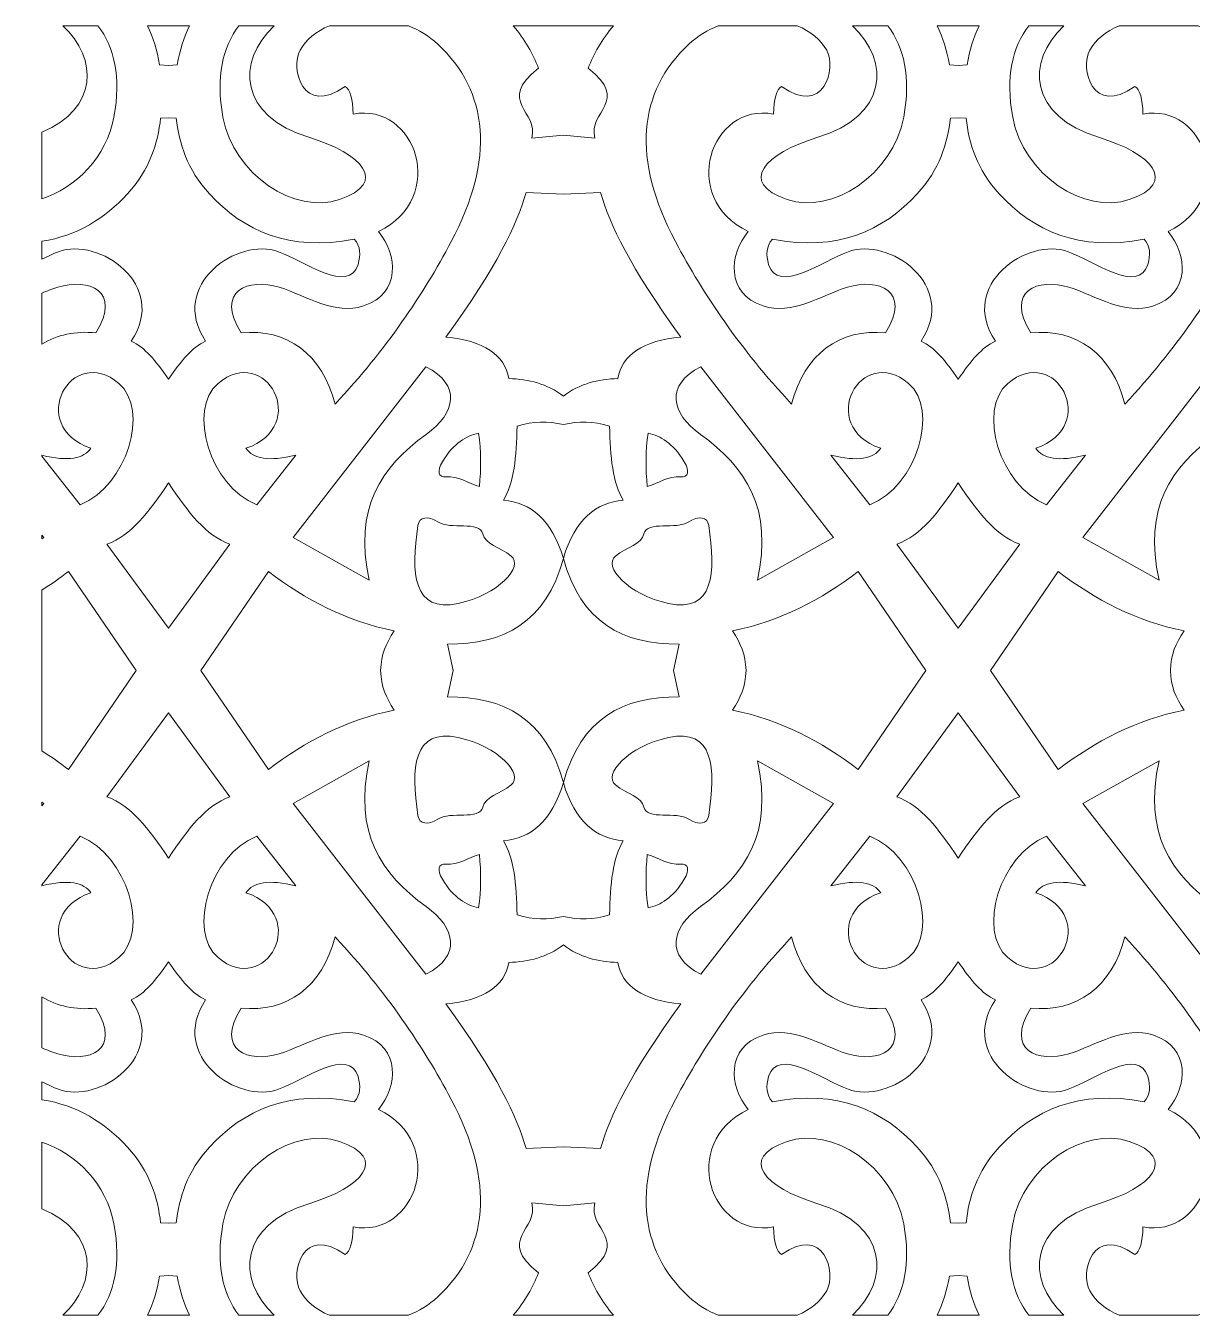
# Model space of a CAD drawing. Header units: millimetres. Extents: x -1215 to 1215, y -590 to 590.
# Drawn here: x -1215 to -147, y -590 to 590 of the extents above; entities that cross this region are included whole.
import ezdxf

# ---------------------------------------------------------------- set-up
doc = ezdxf.new("R2010")
doc.units = ezdxf.units.MM
doc.header["$MEASUREMENT"] = 0
doc.layers.add('Layer 1', color=7, linetype='Continuous')

msp = doc.modelspace()

# ---------------------------------------------------------------- linework, layer by layer
at = {"layer": 'Layer 1', "color": 250, "lineweight": 20}
for points, knots in [([(-1148.7377, 589.9734), (-1133.7245, 570.3325), (-1127.4186, 543.2754), (-1134.106, 506.4682), (-1140.77, 469.7892), (-1169.533, 441.3754), (-1200.05, 431.6578), (-1200.05, 431.6578), (-1200.05, 492.491), (-1200.05, 492.491), (-1148.5418, 514.4229), (-1148.4874, 559.4687), (-1180.9066, 589.9734), (-1180.9066, 589.9734), (-1148.7377, 589.9734), (-1148.7377, 589.9734)], [0, 0, 0, 0, 0.2, 0.2, 0.2, 0.4, 0.4, 0.4, 0.6, 0.6, 0.6, 0.8, 0.8, 0.8, 1, 1, 1, 1]), ([(-1064.9146, 589.9734), (-1070.2417, 579.358), (-1074.0012, 567.4533), (-1076.1242, 554.2024), (-1076.1242, 554.2024), (-1084.2344, 553.5812), (-1084.2344, 553.5812), (-1084.2344, 553.5812), (-1092.3448, 554.2024), (-1092.3448, 554.2024), (-1094.4678, 567.4533), (-1098.2273, 579.358), (-1103.5544, 589.9734), (-1103.5544, 589.9734), (-1064.9146, 589.9734), (-1064.9146, 589.9734)], [0, 0, 0, 0, 0.2, 0.2, 0.2, 0.4, 0.4, 0.4, 0.6, 0.6, 0.6, 0.8, 0.8, 0.8, 1, 1, 1, 1]), ([(-825.4555, 392.4517), (-851.682, 343.3355), (-883.9343, 295.2549), (-931.7555, 243.6907), (-943.316, 289.7892), (-976.0542, 313.1387), (-1017.7866, 308.9766), (-1041.9625, 347.7579), (-1010.6853, 359.4017), (-982.8983, 350.729), (-957.3535, 342.7561), (-932.4596, 324.7283), (-905.5894, 333.6485), (-871.3669, 345.0093), (-874.4225, 380.9103), (-892.1098, 401.5913), (-827.8695, 432.8195), (-857.8529, 520.1204), (-915.22, 509.2125), (-915.4824, 523.06), (-917.7982, 531.7955), (-922.5919, 534.3608), (-961.5036, 506.8231), (-972.9692, 551.0273), (-963.8473, 567.5836), (-958.5221, 577.2492), (-948.8931, 584.9111), (-936.935, 589.9734), (-936.935, 589.9734), (-864.6738, 589.9734), (-864.6738, 589.9734), (-855.0078, 586.1139), (-845.8292, 580.5624), (-837.7676, 573.1207), (-791.0029, 529.9514), (-785.362, 467.5375), (-825.4555, 392.4517)], [0, 0, 0, 0, 0.083333333, 0.083333333, 0.083333333, 0.166666667, 0.166666667, 0.166666667, 0.25, 0.25, 0.25, 0.333333333, 0.333333333, 0.333333333, 0.416666667, 0.416666667, 0.416666667, 0.5, 0.5, 0.5, 0.583333333, 0.583333333, 0.583333333, 0.666666667, 0.666666667, 0.666666667, 0.75, 0.75, 0.75, 0.833333333, 0.833333333, 0.833333333, 0.916666667, 0.916666667, 0.916666667, 1, 1, 1, 1]), ([(-987.5624, 589.9734), (-1022.6009, 557.0041), (-1019.719, 507.0433), (-954.9272, 487.6427), (-907.6865, 473.4973), (-882.152, 446.2568), (-927.7197, 430.9436), (-968.3064, 417.3043), (-1024.677, 453.1568), (-1034.3629, 506.4682), (-1041.0503, 543.2754), (-1034.7444, 570.3325), (-1019.7312, 589.9734), (-1019.7312, 589.9734), (-987.5624, 589.9734), (-987.5624, 589.9734)], [0, 0, 0, 0, 0.2, 0.2, 0.2, 0.4, 0.4, 0.4, 0.6, 0.6, 0.6, 0.8, 0.8, 0.8, 1, 1, 1, 1]), ([(-677.0035, 589.9734), (-687.3571, 577.5449), (-695.3269, 564.3508), (-700.0327, 551.149), (-660.9159, 520.5216), (-700.9608, 511.6793), (-693.9676, 487.2763), (-693.9676, 487.2763), (-722.8396, 489.7719), (-722.8396, 489.7719), (-722.8396, 489.7719), (-751.7116, 487.2763), (-751.7116, 487.2763), (-744.7184, 511.6793), (-784.7635, 520.5216), (-745.6467, 551.149), (-750.3525, 564.3508), (-758.3223, 577.5449), (-768.6759, 589.9734), (-768.6759, 589.9734), (-677.0035, 589.9734), (-677.0035, 589.9734)], [0, 0, 0, 0, 0.142857143, 0.142857143, 0.142857143, 0.285714286, 0.285714286, 0.285714286, 0.428571429, 0.428571429, 0.428571429, 0.571428571, 0.571428571, 0.571428571, 0.714285714, 0.714285714, 0.714285714, 0.857142857, 0.857142857, 0.857142857, 1, 1, 1, 1]), ([(-462.7809, 350.729), (-434.994, 359.4017), (-403.7168, 347.7579), (-427.8928, 308.9766), (-469.6252, 313.1387), (-502.3633, 289.7892), (-513.9237, 243.6907), (-561.7451, 295.2549), (-593.9973, 343.3355), (-620.2239, 392.4517), (-660.3172, 467.5375), (-654.6763, 529.9514), (-607.9118, 573.1207), (-599.8502, 580.5624), (-590.6716, 586.1139), (-581.0056, 589.9734), (-581.0056, 589.9734), (-508.7442, 589.9734), (-508.7442, 589.9734), (-496.7861, 584.9111), (-487.1569, 577.2492), (-481.8317, 567.5836), (-472.7102, 551.0273), (-484.1757, 506.8231), (-523.0873, 534.3608), (-527.8812, 531.7955), (-530.1969, 523.06), (-530.4593, 509.2125), (-587.8265, 520.1204), (-617.8097, 432.8195), (-553.5693, 401.5913), (-571.2569, 380.9103), (-574.3125, 345.0093), (-540.0899, 333.6485), (-513.2197, 324.7283), (-488.3258, 342.7561), (-462.7809, 350.729)], [0, 0, 0, 0, 0.083333333, 0.083333333, 0.083333333, 0.166666667, 0.166666667, 0.166666667, 0.25, 0.25, 0.25, 0.333333333, 0.333333333, 0.333333333, 0.416666667, 0.416666667, 0.416666667, 0.5, 0.5, 0.5, 0.583333333, 0.583333333, 0.583333333, 0.666666667, 0.666666667, 0.666666667, 0.75, 0.75, 0.75, 0.833333333, 0.833333333, 0.833333333, 0.916666667, 0.916666667, 0.916666667, 1, 1, 1, 1]), ([(-411.3164, 506.4682), (-421.0022, 453.1568), (-477.373, 417.3043), (-517.9595, 430.9436), (-563.5273, 446.2568), (-537.9928, 473.4973), (-490.7522, 487.6427), (-425.9603, 507.0433), (-423.0784, 557.0041), (-458.117, 589.9734), (-458.117, 589.9734), (-425.9481, 589.9734), (-425.9481, 589.9734), (-410.9349, 570.3325), (-404.629, 543.2754), (-411.3164, 506.4682)], [0, 0, 0, 0, 0.2, 0.2, 0.2, 0.4, 0.4, 0.4, 0.6, 0.6, 0.6, 0.8, 0.8, 0.8, 1, 1, 1, 1]), ([(-342.1249, 589.9734), (-347.452, 579.358), (-351.2115, 567.4533), (-353.3345, 554.2024), (-353.3345, 554.2024), (-361.4448, 553.5812), (-361.4448, 553.5812), (-361.4448, 553.5812), (-369.555, 554.2024), (-369.555, 554.2024), (-371.678, 567.4533), (-375.4376, 579.358), (-380.7647, 589.9734), (-380.7647, 589.9734), (-342.1249, 589.9734), (-342.1249, 589.9734)], [0, 0, 0, 0, 0.2, 0.2, 0.2, 0.4, 0.4, 0.4, 0.6, 0.6, 0.6, 0.8, 0.8, 0.8, 1, 1, 1, 1]), ([(-114.9779, 573.1207), (-68.2132, 529.9514), (-62.5724, 467.5375), (-102.6658, 392.4517), (-128.8924, 343.3355), (-161.1446, 295.2549), (-208.9658, 243.6907), (-220.5262, 289.7892), (-253.2644, 313.1387), (-294.9969, 308.9766), (-319.173, 347.7579), (-287.8955, 359.4017), (-260.1087, 350.729), (-234.5637, 342.7561), (-209.67, 324.7283), (-182.7998, 333.6485), (-148.5771, 345.0093), (-151.6328, 380.9103), (-169.3202, 401.5913), (-105.0798, 432.8195), (-135.063, 520.1204), (-192.4302, 509.2125), (-192.6927, 523.06), (-195.0084, 531.7955), (-199.8023, 534.3608), (-238.7138, 506.8231), (-250.1795, 551.0273), (-241.0578, 567.5836), (-235.7326, 577.2492), (-226.1035, 584.9111), (-214.1455, 589.9734), (-214.1455, 589.9734), (-141.8841, 589.9734), (-141.8841, 589.9734), (-132.218, 586.1139), (-123.0395, 580.5624), (-114.9779, 573.1207)], [0, 0, 0, 0, 0.083333333, 0.083333333, 0.083333333, 0.166666667, 0.166666667, 0.166666667, 0.25, 0.25, 0.25, 0.333333333, 0.333333333, 0.333333333, 0.416666667, 0.416666667, 0.416666667, 0.5, 0.5, 0.5, 0.583333333, 0.583333333, 0.583333333, 0.666666667, 0.666666667, 0.666666667, 0.75, 0.75, 0.75, 0.833333333, 0.833333333, 0.833333333, 0.916666667, 0.916666667, 0.916666667, 1, 1, 1, 1]), ([(-232.1374, 487.6427), (-184.8967, 473.4973), (-159.3623, 446.2568), (-204.9301, 430.9436), (-245.5167, 417.3043), (-301.8873, 453.1568), (-311.5732, 506.4682), (-318.2606, 543.2754), (-311.9548, 570.3325), (-296.9416, 589.9734), (-296.9416, 589.9734), (-264.7725, 589.9734), (-264.7725, 589.9734), (-299.811, 557.0041), (-296.9292, 507.0433), (-232.1374, 487.6427)], [0, 0, 0, 0, 0.2, 0.2, 0.2, 0.4, 0.4, 0.4, 0.6, 0.6, 0.6, 0.8, 0.8, 0.8, 1, 1, 1, 1]), ([(-914.169, 394.6084), (-908.3246, 388.2994), (-908.1928, 380.0955), (-910.7404, 371.6304), (-919.1217, 343.7813), (-960.3716, 374.5778), (-983.4598, 383.2469), (-1020.4669, 397.1424), (-1084.7138, 352.751), (-1050.2195, 301.3792), (-1062.8232, 295.6971), (-1072.2495, 283.5886), (-1084.2344, 266.6394), (-1096.2194, 283.5886), (-1105.6458, 295.6971), (-1118.2495, 301.3792), (-1083.7552, 352.751), (-1148.0019, 397.1424), (-1185.0092, 383.2469), (-1189.4676, 381.5729), (-1194.6046, 379.0726), (-1200.05, 376.33), (-1200.05, 376.33), (-1200.05, 392.8289), (-1200.05, 392.8289), (-1167.8733, 397.6613), (-1142.5312, 413.6294), (-1121.7265, 436.1877), (-1101.35, 458.2818), (-1094.0483, 482.3848), (-1091.422, 505.483), (-1091.422, 505.483), (-1084.2344, 505.7705), (-1084.2344, 505.7705), (-1084.2344, 505.7705), (-1077.047, 505.483), (-1077.047, 505.483), (-1074.4207, 482.3848), (-1067.119, 458.2818), (-1046.7425, 436.1877), (-1015.4354, 402.2417), (-973.86, 383.2089), (-914.169, 394.6084)], [0, 0, 0, 0, 0.071428571, 0.071428571, 0.071428571, 0.142857143, 0.142857143, 0.142857143, 0.214285714, 0.214285714, 0.214285714, 0.285714286, 0.285714286, 0.285714286, 0.357142857, 0.357142857, 0.357142857, 0.428571429, 0.428571429, 0.428571429, 0.5, 0.5, 0.5, 0.571428571, 0.571428571, 0.571428571, 0.642857143, 0.642857143, 0.642857143, 0.714285714, 0.714285714, 0.714285714, 0.785714286, 0.785714286, 0.785714286, 0.857142857, 0.857142857, 0.857142857, 0.928571429, 0.928571429, 0.928571429, 1, 1, 1, 1]), ([(-191.3795, 394.6084), (-185.5348, 388.2994), (-185.4033, 380.0955), (-187.9508, 371.6304), (-196.3321, 343.7813), (-237.5819, 374.5778), (-260.6702, 383.2469), (-297.6773, 397.1424), (-361.9242, 352.751), (-327.4299, 301.3792), (-340.0335, 295.6971), (-349.4598, 283.5886), (-361.4448, 266.6394), (-373.4298, 283.5886), (-382.8562, 295.6971), (-395.4599, 301.3792), (-360.9654, 352.751), (-425.2122, 397.1424), (-462.2195, 383.2469), (-485.3078, 374.5778), (-526.5577, 343.7813), (-534.939, 371.6304), (-537.4864, 380.0955), (-537.3547, 388.2994), (-531.5103, 394.6084), (-471.8193, 383.2089), (-430.2439, 402.2417), (-398.9368, 436.1877), (-378.5603, 458.2818), (-371.2586, 482.3848), (-368.6324, 505.483), (-368.6324, 505.483), (-361.4448, 505.7705), (-361.4448, 505.7705), (-361.4448, 505.7705), (-354.2573, 505.483), (-354.2573, 505.483), (-351.6311, 482.3848), (-344.3294, 458.2818), (-323.9527, 436.1877), (-292.6457, 402.2417), (-251.0704, 383.2089), (-191.3795, 394.6084)], [0, 0, 0, 0, 0.071428571, 0.071428571, 0.071428571, 0.142857143, 0.142857143, 0.142857143, 0.214285714, 0.214285714, 0.214285714, 0.285714286, 0.285714286, 0.285714286, 0.357142857, 0.357142857, 0.357142857, 0.428571429, 0.428571429, 0.428571429, 0.5, 0.5, 0.5, 0.571428571, 0.571428571, 0.571428571, 0.642857143, 0.642857143, 0.642857143, 0.714285714, 0.714285714, 0.714285714, 0.785714286, 0.785714286, 0.785714286, 0.857142857, 0.857142857, 0.857142857, 0.928571429, 0.928571429, 0.928571429, 1, 1, 1, 1]), ([(-615.425, 305.1338), (-649.2353, 302.1564), (-669.6991, 288.5015), (-673.002, 267.1338), (-691.045, 266.6162), (-708.2735, 262.2709), (-722.8396, 251.1007), (-737.4057, 262.2709), (-754.6342, 266.6162), (-772.6772, 267.1338), (-775.9803, 288.5015), (-796.4439, 302.1564), (-830.2544, 305.1338), (-784.0857, 368.8132), (-764.9936, 408.5527), (-756.9101, 437.5052), (-756.9101, 437.5052), (-722.8396, 435.8442), (-722.8396, 435.8442), (-722.8396, 435.8442), (-688.7691, 437.5052), (-688.7691, 437.5052), (-680.6856, 408.5527), (-661.5935, 368.8132), (-615.425, 305.1338)], [0, 0, 0, 0, 0.125, 0.125, 0.125, 0.25, 0.25, 0.25, 0.375, 0.375, 0.375, 0.5, 0.5, 0.5, 0.625, 0.625, 0.625, 0.75, 0.75, 0.75, 0.875, 0.875, 0.875, 1, 1, 1, 1]), ([(-1185.5707, 350.729), (-1157.7837, 359.4017), (-1126.5064, 347.7579), (-1150.6824, 308.9766), (-1169.2864, 310.832), (-1186.1003, 307.2154), (-1200.05, 298.558), (-1200.05, 298.558), (-1200.05, 345.3609), (-1200.05, 345.3609), (-1195.235, 347.3436), (-1190.4146, 349.2172), (-1185.5707, 350.729)], [0, 0, 0, 0, 0.25, 0.25, 0.25, 0.5, 0.5, 0.5, 0.75, 0.75, 0.75, 1, 1, 1, 1]), ([(-1129.5849, 262.603), (-1101.5587, 238.6994), (-1121.8005, 168.9237), (-1165.0136, 151.7009), (-1165.0136, 151.7009), (-1200.05, 196.2334), (-1200.05, 196.2334), (-1200.05, 196.2334), (-1200.05, 196.9488), (-1200.05, 196.9488), (-1175.6854, 190.8915), (-1161.8173, 193.9684), (-1155.1552, 203.3175), (-1214.8139, 223.8896), (-1173.1058, 299.7221), (-1129.5849, 262.603)], [0, 0, 0, 0, 0.2, 0.2, 0.2, 0.4, 0.4, 0.4, 0.6, 0.6, 0.6, 0.8, 0.8, 0.8, 1, 1, 1, 1]), ([(-1038.8841, 262.603), (-995.3631, 299.7221), (-953.6551, 223.8896), (-1013.3138, 203.3175), (-1006.5879, 193.879), (-992.5195, 190.8315), (-967.7186, 197.1235), (-967.7186, 197.1235), (-1003.4554, 151.7009), (-1003.4554, 151.7009), (-1046.6685, 168.9237), (-1066.9102, 238.6994), (-1038.8841, 262.603)], [0, 0, 0, 0, 0.25, 0.25, 0.25, 0.5, 0.5, 0.5, 0.75, 0.75, 0.75, 1, 1, 1, 1]), ([(-406.7952, 262.603), (-378.7691, 238.6994), (-399.0108, 168.9237), (-442.2239, 151.7009), (-442.2239, 151.7009), (-477.9606, 197.1235), (-477.9606, 197.1235), (-453.1599, 190.8315), (-439.0913, 193.879), (-432.3654, 203.3175), (-492.0243, 223.8896), (-450.3161, 299.7221), (-406.7952, 262.603)], [0, 0, 0, 0, 0.25, 0.25, 0.25, 0.5, 0.5, 0.5, 0.75, 0.75, 0.75, 1, 1, 1, 1]), ([(-290.5242, 203.3175), (-283.7982, 193.879), (-269.7298, 190.8315), (-244.9289, 197.1235), (-244.9289, 197.1235), (-280.6658, 151.7009), (-280.6658, 151.7009), (-323.8789, 168.9237), (-344.1205, 238.6994), (-316.0945, 262.603), (-272.5735, 299.7221), (-230.8655, 223.8896), (-290.5242, 203.3175)], [0, 0, 0, 0, 0.25, 0.25, 0.25, 0.5, 0.5, 0.5, 0.75, 0.75, 0.75, 1, 1, 1, 1]), ([(-848.6284, 278.0192), (-815.9723, 261.0643), (-821.1711, 235.6501), (-848.271, 216.0676), (-889.9726, 185.9337), (-914.9316, 148.7258), (-900.4663, 82.581), (-900.4663, 82.581), (-970.1789, 121.6002), (-970.1789, 121.6002), (-970.1789, 121.6002), (-848.6284, 278.0192), (-848.6284, 278.0192)], [0, 0, 0, 0, 0.25, 0.25, 0.25, 0.5, 0.5, 0.5, 0.75, 0.75, 0.75, 1, 1, 1, 1]), ([(-597.0508, 278.0192), (-597.0508, 278.0192), (-475.5001, 121.6002), (-475.5001, 121.6002), (-475.5001, 121.6002), (-545.2131, 82.581), (-545.2131, 82.581), (-530.7478, 148.7258), (-555.7067, 185.9337), (-597.4082, 216.0676), (-624.5083, 235.6501), (-629.7069, 261.0643), (-597.0508, 278.0192)], [0, 0, 0, 0, 0.25, 0.25, 0.25, 0.5, 0.5, 0.5, 0.75, 0.75, 0.75, 1, 1, 1, 1]), ([(-125.4813, 216.0676), (-167.1831, 185.9337), (-192.1419, 148.7258), (-177.6766, 82.581), (-177.6766, 82.581), (-247.3894, 121.6002), (-247.3894, 121.6002), (-247.3894, 121.6002), (-125.8388, 278.0192), (-125.8388, 278.0192), (-93.1826, 261.0643), (-98.3814, 235.6501), (-125.4813, 216.0676)], [0, 0, 0, 0, 0.25, 0.25, 0.25, 0.5, 0.5, 0.5, 0.75, 0.75, 0.75, 1, 1, 1, 1]), ([(-722.8396, 102.576), (-733.5461, 138.2854), (-752.7248, 153.8774), (-777.7011, 155.705), (-768.0853, 171.1381), (-765.6137, 195.9745), (-765.1415, 223.4441), (-750.1084, 228.3478), (-737.1777, 228.1333), (-722.8396, 225.0474), (-708.5014, 228.1333), (-695.5708, 228.3478), (-680.5377, 223.4441), (-680.0657, 195.9745), (-677.594, 171.1381), (-667.9781, 155.705), (-692.9544, 153.8774), (-712.1333, 138.2854), (-722.8396, 102.576)], [0, 0, 0, 0, 0.166666667, 0.166666667, 0.166666667, 0.333333333, 0.333333333, 0.333333333, 0.5, 0.5, 0.5, 0.666666667, 0.666666667, 0.666666667, 0.833333333, 0.833333333, 0.833333333, 1, 1, 1, 1]), ([(-800.5279, 217.0409), (-797.9877, 201.0762), (-798.0837, 184.7959), (-799.6582, 168.3381), (-809.8032, 171.2521), (-819.4509, 178.4396), (-830.093, 177.0798), (-837.4542, 176.1391), (-838.5843, 182.7904), (-833.5714, 190.8164), (-822.8625, 208.6337), (-811.7514, 214.5091), (-800.5279, 217.0409)], [0, 0, 0, 0, 0.25, 0.25, 0.25, 0.5, 0.5, 0.5, 0.75, 0.75, 0.75, 1, 1, 1, 1]), ([(-612.108, 190.8164), (-607.0949, 182.7904), (-608.2251, 176.1391), (-615.5863, 177.0798), (-626.2282, 178.4396), (-635.876, 171.2521), (-646.021, 168.3381), (-647.5957, 184.7959), (-647.6916, 201.0762), (-645.1514, 217.0409), (-633.928, 214.5091), (-622.8169, 208.6337), (-612.108, 190.8164)], [0, 0, 0, 0, 0.25, 0.25, 0.25, 0.5, 0.5, 0.5, 0.75, 0.75, 0.75, 1, 1, 1, 1]), ([(-1084.2344, 171.674), (-1066.0041, 144.1997), (-1050.0611, 123.6904), (-1027.9749, 115.5978), (-1027.9749, 115.5978), (-1084.2344, 38.6834), (-1084.2344, 38.6834), (-1084.2344, 38.6834), (-1140.494, 115.5978), (-1140.494, 115.5978), (-1118.4079, 123.6904), (-1102.4649, 144.1997), (-1084.2344, 171.674)], [0, 0, 0, 0, 0.25, 0.25, 0.25, 0.5, 0.5, 0.5, 0.75, 0.75, 0.75, 1, 1, 1, 1]), ([(-305.1853, 115.5978), (-305.1853, 115.5978), (-361.4448, 38.6834), (-361.4448, 38.6834), (-361.4448, 38.6834), (-417.7043, 115.5978), (-417.7043, 115.5978), (-395.6181, 123.6904), (-379.6753, 144.1997), (-361.4448, 171.674), (-343.2142, 144.1997), (-327.2715, 123.6904), (-305.1853, 115.5978)], [0, 0, 0, 0, 0.25, 0.25, 0.25, 0.5, 0.5, 0.5, 0.75, 0.75, 0.75, 1, 1, 1, 1]), ([(-837.803, 135.9803), (-825.811, 128.2781), (-799.7186, 137.4446), (-796.6148, 125.047), (-794.1965, 115.388), (-781.1194, 113.0443), (-770.5278, 104.65), (-758.7374, 95.3053), (-782.2448, 69.1774), (-819.0612, 61.3229), (-860.4639, 52.49), (-862.6288, 89.3657), (-855.8752, 132.7761), (-854.6485, 140.6623), (-846.7918, 141.7534), (-837.803, 135.9803)], [0, 0, 0, 0, 0.2, 0.2, 0.2, 0.4, 0.4, 0.4, 0.6, 0.6, 0.6, 0.8, 0.8, 0.8, 1, 1, 1, 1]), ([(-589.8039, 132.7761), (-583.0503, 89.3657), (-585.2153, 52.49), (-626.6182, 61.3229), (-663.4344, 69.1774), (-686.9418, 95.3053), (-675.1514, 104.65), (-664.56, 113.0443), (-651.4827, 115.388), (-649.0645, 125.047), (-645.9607, 137.4446), (-619.8682, 128.2781), (-607.8764, 135.9803), (-598.8875, 141.7534), (-591.0309, 140.6623), (-589.8039, 132.7761)], [0, 0, 0, 0, 0.2, 0.2, 0.2, 0.4, 0.4, 0.4, 0.6, 0.6, 0.6, 0.8, 0.8, 0.8, 1, 1, 1, 1]), ([(-1198.2901, 121.6002), (-1198.2901, 121.6002), (-1200.05, 120.6152), (-1200.05, 120.6152), (-1200.05, 120.6152), (-1200.05, 123.865), (-1200.05, 123.865), (-1200.05, 123.865), (-1198.2901, 121.6002), (-1198.2901, 121.6002)], [0, 0, 0, 0, 0.333333333, 0.333333333, 0.333333333, 0.666666667, 0.666666667, 0.666666667, 1, 1, 1, 1]), ([(-621.9303, -0.0266), (-621.9303, -0.0266), (-616.9128, -24.1661), (-616.9128, -24.1661), (-668.2801, -23.5697), (-706.9114, -44.189), (-722.8396, -102.6292), (-738.768, -44.189), (-777.3992, -23.5697), (-828.7665, -24.1661), (-828.7665, -24.1661), (-823.7489, -0.0266), (-823.7489, -0.0266), (-823.7489, -0.0266), (-828.7665, 24.113), (-828.7665, 24.113), (-777.3992, 23.5166), (-738.768, 44.1358), (-722.8396, 102.576), (-706.9114, 44.1358), (-668.2801, 23.5166), (-616.9128, 24.113), (-616.9128, 24.113), (-621.9303, -0.0266), (-621.9303, -0.0266)], [0, 0, 0, 0, 0.125, 0.125, 0.125, 0.25, 0.25, 0.25, 0.375, 0.375, 0.375, 0.5, 0.5, 0.5, 0.625, 0.625, 0.625, 0.75, 0.75, 0.75, 0.875, 0.875, 0.875, 1, 1, 1, 1]), ([(-1113.7576, -0.0266), (-1113.7576, -0.0266), (-1175.7785, -90.6185), (-1175.7785, -90.6185), (-1183.6551, -84.6014), (-1191.7334, -78.9155), (-1200.05, -73.6208), (-1200.05, -73.6208), (-1200.05, 73.5676), (-1200.05, 73.5676), (-1191.7334, 78.8624), (-1183.6551, 84.5482), (-1175.7785, 90.5653), (-1175.7785, 90.5653), (-1113.7576, -0.0266), (-1113.7576, -0.0266)], [0, 0, 0, 0, 0.2, 0.2, 0.2, 0.4, 0.4, 0.4, 0.6, 0.6, 0.6, 0.8, 0.8, 0.8, 1, 1, 1, 1]), ([(-877.5304, 36.2219), (-885.312, 24.2986), (-889.4998, 15.3381), (-890.0926, -0.0266), (-889.4998, -15.3912), (-885.312, -24.3518), (-877.5304, -36.2751), (-921.5421, -45.157), (-958.9643, -64.8543), (-992.6904, -90.6185), (-992.6904, -90.6185), (-1054.7113, -0.0266), (-1054.7113, -0.0266), (-1054.7113, -0.0266), (-992.6904, 90.5653), (-992.6904, 90.5653), (-958.9643, 64.8012), (-921.5421, 45.1039), (-877.5304, 36.2219)], [0, 0, 0, 0, 0.166666667, 0.166666667, 0.166666667, 0.333333333, 0.333333333, 0.333333333, 0.5, 0.5, 0.5, 0.666666667, 0.666666667, 0.666666667, 0.833333333, 0.833333333, 0.833333333, 1, 1, 1, 1]), ([(-452.9889, 90.5653), (-452.9889, 90.5653), (-390.9679, -0.0266), (-390.9679, -0.0266), (-390.9679, -0.0266), (-452.9889, -90.6185), (-452.9889, -90.6185), (-486.7149, -64.8543), (-524.1373, -45.157), (-568.1489, -36.2751), (-560.3671, -24.3518), (-556.1796, -15.3912), (-555.5866, -0.0266), (-556.1796, 15.3381), (-560.3671, 24.2986), (-568.1489, 36.2219), (-524.1373, 45.1039), (-486.7149, 64.8012), (-452.9889, 90.5653)], [0, 0, 0, 0, 0.166666667, 0.166666667, 0.166666667, 0.333333333, 0.333333333, 0.333333333, 0.5, 0.5, 0.5, 0.666666667, 0.666666667, 0.666666667, 0.833333333, 0.833333333, 0.833333333, 1, 1, 1, 1]), ([(-269.9007, 90.5653), (-236.1747, 64.8012), (-198.7524, 45.1039), (-154.7408, 36.2219), (-162.5225, 24.2986), (-166.71, 15.3381), (-167.3029, -0.0266), (-166.71, -15.3912), (-162.5225, -24.3518), (-154.7408, -36.2751), (-198.7524, -45.157), (-236.1747, -64.8543), (-269.9007, -90.6185), (-269.9007, -90.6185), (-331.9217, -0.0266), (-331.9217, -0.0266), (-331.9217, -0.0266), (-269.9007, 90.5653), (-269.9007, 90.5653)], [0, 0, 0, 0, 0.166666667, 0.166666667, 0.166666667, 0.333333333, 0.333333333, 0.333333333, 0.5, 0.5, 0.5, 0.666666667, 0.666666667, 0.666666667, 0.833333333, 0.833333333, 0.833333333, 1, 1, 1, 1]), ([(-1027.9749, -115.651), (-1050.0611, -123.7436), (-1066.0041, -144.2528), (-1084.2344, -171.7271), (-1102.4649, -144.2528), (-1118.4079, -123.7436), (-1140.494, -115.651), (-1140.494, -115.651), (-1084.2344, -38.7366), (-1084.2344, -38.7366), (-1084.2344, -38.7366), (-1027.9749, -115.651), (-1027.9749, -115.651)], [0, 0, 0, 0, 0.25, 0.25, 0.25, 0.5, 0.5, 0.5, 0.75, 0.75, 0.75, 1, 1, 1, 1]), ([(-305.1853, -115.651), (-327.2715, -123.7436), (-343.2142, -144.2528), (-361.4448, -171.7271), (-379.6753, -144.2528), (-395.6181, -123.7436), (-417.7043, -115.651), (-417.7043, -115.651), (-361.4448, -38.7366), (-361.4448, -38.7366), (-361.4448, -38.7366), (-305.1853, -115.651), (-305.1853, -115.651)], [0, 0, 0, 0, 0.25, 0.25, 0.25, 0.5, 0.5, 0.5, 0.75, 0.75, 0.75, 1, 1, 1, 1]), ([(-819.0612, -61.3761), (-782.2448, -69.2306), (-758.7374, -95.3584), (-770.5278, -104.7032), (-781.1194, -113.0974), (-794.1965, -115.4412), (-796.6148, -125.1002), (-799.7186, -137.4978), (-825.811, -128.3312), (-837.803, -136.0334), (-846.7918, -141.8066), (-854.6485, -140.7155), (-855.8752, -132.8292), (-862.6288, -89.4189), (-860.4639, -52.5431), (-819.0612, -61.3761)], [0, 0, 0, 0, 0.2, 0.2, 0.2, 0.4, 0.4, 0.4, 0.6, 0.6, 0.6, 0.8, 0.8, 0.8, 1, 1, 1, 1]), ([(-626.6182, -61.3761), (-585.2153, -52.5431), (-583.0503, -89.4189), (-589.8039, -132.8292), (-591.0309, -140.7155), (-598.8875, -141.8066), (-607.8764, -136.0334), (-619.8682, -128.3312), (-645.9607, -137.4978), (-649.0645, -125.1002), (-651.4827, -115.4412), (-664.56, -113.0974), (-675.1514, -104.7032), (-686.9418, -95.3584), (-663.4344, -69.2306), (-626.6182, -61.3761)], [0, 0, 0, 0, 0.2, 0.2, 0.2, 0.4, 0.4, 0.4, 0.6, 0.6, 0.6, 0.8, 0.8, 0.8, 1, 1, 1, 1]), ([(-900.4663, -82.6342), (-914.9316, -148.7789), (-889.9726, -185.9869), (-848.271, -216.1208), (-821.1711, -235.7033), (-815.9723, -261.1174), (-848.6284, -278.0723), (-848.6284, -278.0723), (-970.1789, -121.6533), (-970.1789, -121.6533), (-970.1789, -121.6533), (-900.4663, -82.6342), (-900.4663, -82.6342)], [0, 0, 0, 0, 0.25, 0.25, 0.25, 0.5, 0.5, 0.5, 0.75, 0.75, 0.75, 1, 1, 1, 1]), ([(-545.2131, -82.6342), (-545.2131, -82.6342), (-475.5001, -121.6533), (-475.5001, -121.6533), (-475.5001, -121.6533), (-597.0508, -278.0723), (-597.0508, -278.0723), (-629.7069, -261.1174), (-624.5083, -235.7033), (-597.4082, -216.1208), (-555.7067, -185.9869), (-530.7478, -148.7789), (-545.2131, -82.6342)], [0, 0, 0, 0, 0.25, 0.25, 0.25, 0.5, 0.5, 0.5, 0.75, 0.75, 0.75, 1, 1, 1, 1]), ([(-177.6766, -82.6342), (-192.1419, -148.7789), (-167.1831, -185.9869), (-125.4813, -216.1208), (-98.3814, -235.7033), (-93.1826, -261.1174), (-125.8388, -278.0723), (-125.8388, -278.0723), (-247.3894, -121.6533), (-247.3894, -121.6533), (-247.3894, -121.6533), (-177.6766, -82.6342), (-177.6766, -82.6342)], [0, 0, 0, 0, 0.25, 0.25, 0.25, 0.5, 0.5, 0.5, 0.75, 0.75, 0.75, 1, 1, 1, 1]), ([(-722.8396, -102.6292), (-712.1333, -138.3385), (-692.9544, -153.9305), (-667.9781, -155.7582), (-677.594, -171.1913), (-680.0657, -196.0277), (-680.5377, -223.4973), (-695.5708, -228.4009), (-708.5014, -228.1864), (-722.8396, -225.1006), (-737.1777, -228.1864), (-750.1084, -228.4009), (-765.1415, -223.4973), (-765.6137, -196.0277), (-768.0853, -171.1913), (-777.7011, -155.7582), (-752.7248, -153.9305), (-733.5461, -138.3385), (-722.8396, -102.6292)], [0, 0, 0, 0, 0.166666667, 0.166666667, 0.166666667, 0.333333333, 0.333333333, 0.333333333, 0.5, 0.5, 0.5, 0.666666667, 0.666666667, 0.666666667, 0.833333333, 0.833333333, 0.833333333, 1, 1, 1, 1]), ([(-1200.05, -120.6683), (-1200.05, -120.6683), (-1198.2901, -121.6533), (-1198.2901, -121.6533), (-1198.2901, -121.6533), (-1200.05, -123.9181), (-1200.05, -123.9181), (-1200.05, -123.9181), (-1200.05, -120.6683), (-1200.05, -120.6683)], [0, 0, 0, 0, 0.333333333, 0.333333333, 0.333333333, 0.666666667, 0.666666667, 0.666666667, 1, 1, 1, 1]), ([(-1165.0136, -151.754), (-1121.8005, -168.9769), (-1101.5587, -238.7525), (-1129.5849, -262.6561), (-1173.1058, -299.7753), (-1214.8139, -223.9427), (-1155.1552, -203.3706), (-1161.8173, -194.0215), (-1175.6854, -190.9447), (-1200.05, -197.0019), (-1200.05, -197.0019), (-1200.05, -196.2865), (-1200.05, -196.2865), (-1200.05, -196.2865), (-1165.0136, -151.754), (-1165.0136, -151.754)], [0, 0, 0, 0, 0.2, 0.2, 0.2, 0.4, 0.4, 0.4, 0.6, 0.6, 0.6, 0.8, 0.8, 0.8, 1, 1, 1, 1]), ([(-1013.3138, -203.3706), (-953.6551, -223.9427), (-995.3631, -299.7753), (-1038.8841, -262.6561), (-1066.9102, -238.7525), (-1046.6685, -168.9769), (-1003.4554, -151.754), (-1003.4554, -151.754), (-967.7186, -197.1766), (-967.7186, -197.1766), (-992.5195, -190.8847), (-1006.5879, -193.9321), (-1013.3138, -203.3706)], [0, 0, 0, 0, 0.25, 0.25, 0.25, 0.5, 0.5, 0.5, 0.75, 0.75, 0.75, 1, 1, 1, 1]), ([(-442.2239, -151.754), (-399.0108, -168.9769), (-378.7691, -238.7525), (-406.7952, -262.6561), (-450.3161, -299.7753), (-492.0243, -223.9427), (-432.3654, -203.3706), (-439.0913, -193.9321), (-453.1599, -190.8847), (-477.9606, -197.1766), (-477.9606, -197.1766), (-442.2239, -151.754), (-442.2239, -151.754)], [0, 0, 0, 0, 0.25, 0.25, 0.25, 0.5, 0.5, 0.5, 0.75, 0.75, 0.75, 1, 1, 1, 1]), ([(-280.6658, -151.754), (-280.6658, -151.754), (-244.9289, -197.1766), (-244.9289, -197.1766), (-269.7298, -190.8847), (-283.7982, -193.9321), (-290.5242, -203.3706), (-230.8655, -223.9427), (-272.5735, -299.7753), (-316.0945, -262.6561), (-344.1205, -238.7525), (-323.8789, -168.9769), (-280.6658, -151.754)], [0, 0, 0, 0, 0.25, 0.25, 0.25, 0.5, 0.5, 0.5, 0.75, 0.75, 0.75, 1, 1, 1, 1]), ([(-799.6582, -168.3913), (-798.0837, -184.849), (-797.9877, -201.1293), (-800.5279, -217.0941), (-811.7514, -214.5622), (-822.8625, -208.6868), (-833.5714, -190.8696), (-838.5843, -182.8435), (-837.4542, -176.1923), (-830.093, -177.1329), (-819.4509, -178.4927), (-809.8032, -171.3052), (-799.6582, -168.3913)], [0, 0, 0, 0, 0.25, 0.25, 0.25, 0.5, 0.5, 0.5, 0.75, 0.75, 0.75, 1, 1, 1, 1]), ([(-615.5863, -177.1329), (-608.2251, -176.1923), (-607.0949, -182.8435), (-612.108, -190.8696), (-622.8169, -208.6868), (-633.928, -214.5622), (-645.1514, -217.0941), (-647.6916, -201.1293), (-647.5957, -184.849), (-646.021, -168.3913), (-635.876, -171.3052), (-626.2282, -178.4927), (-615.5863, -177.1329)], [0, 0, 0, 0, 0.25, 0.25, 0.25, 0.5, 0.5, 0.5, 0.75, 0.75, 0.75, 1, 1, 1, 1]), ([(-825.4555, -392.5048), (-785.362, -467.5907), (-791.0029, -530.0045), (-837.7676, -573.1739), (-845.8292, -580.6156), (-855.0078, -586.1671), (-864.6738, -590.0266), (-864.6738, -590.0266), (-936.935, -590.0266), (-936.935, -590.0266), (-948.8931, -584.9643), (-958.5221, -577.3024), (-963.8473, -567.6368), (-972.9692, -551.0804), (-961.5036, -506.8763), (-922.5919, -534.414), (-917.7982, -531.8486), (-915.4824, -523.1131), (-915.22, -509.2656), (-857.8529, -520.1735), (-827.8695, -432.8726), (-892.1098, -401.6444), (-874.4225, -380.9634), (-871.3669, -345.0625), (-905.5894, -333.7016), (-932.4596, -324.7815), (-957.3535, -342.8093), (-982.8983, -350.7821), (-1010.6853, -359.4548), (-1041.9625, -347.811), (-1017.7866, -309.0297), (-976.0542, -313.1918), (-943.316, -289.8423), (-931.7555, -243.7439), (-883.9343, -295.308), (-851.682, -343.3887), (-825.4555, -392.5048)], [0, 0, 0, 0, 0.083333333, 0.083333333, 0.083333333, 0.166666667, 0.166666667, 0.166666667, 0.25, 0.25, 0.25, 0.333333333, 0.333333333, 0.333333333, 0.416666667, 0.416666667, 0.416666667, 0.5, 0.5, 0.5, 0.583333333, 0.583333333, 0.583333333, 0.666666667, 0.666666667, 0.666666667, 0.75, 0.75, 0.75, 0.833333333, 0.833333333, 0.833333333, 0.916666667, 0.916666667, 0.916666667, 1, 1, 1, 1]), ([(-513.9237, -243.7439), (-502.3633, -289.8423), (-469.6252, -313.1918), (-427.8928, -309.0297), (-403.7168, -347.811), (-434.994, -359.4548), (-462.7809, -350.7821), (-488.3258, -342.8093), (-513.2197, -324.7815), (-540.0899, -333.7016), (-574.3125, -345.0625), (-571.2569, -380.9634), (-553.5693, -401.6444), (-617.8097, -432.8726), (-587.8265, -520.1735), (-530.4593, -509.2656), (-530.1969, -523.1131), (-527.8812, -531.8486), (-523.0873, -534.414), (-484.1757, -506.8763), (-472.7102, -551.0804), (-481.8317, -567.6368), (-487.1569, -577.3024), (-496.7861, -584.9643), (-508.7442, -590.0266), (-508.7442, -590.0266), (-581.0056, -590.0266), (-581.0056, -590.0266), (-590.6716, -586.1671), (-599.8502, -580.6156), (-607.9118, -573.1739), (-654.6763, -530.0045), (-660.3172, -467.5907), (-620.2239, -392.5048), (-593.9973, -343.3887), (-561.7451, -295.308), (-513.9237, -243.7439)], [0, 0, 0, 0, 0.083333333, 0.083333333, 0.083333333, 0.166666667, 0.166666667, 0.166666667, 0.25, 0.25, 0.25, 0.333333333, 0.333333333, 0.333333333, 0.416666667, 0.416666667, 0.416666667, 0.5, 0.5, 0.5, 0.583333333, 0.583333333, 0.583333333, 0.666666667, 0.666666667, 0.666666667, 0.75, 0.75, 0.75, 0.833333333, 0.833333333, 0.833333333, 0.916666667, 0.916666667, 0.916666667, 1, 1, 1, 1]), ([(-102.6658, -392.5048), (-62.5724, -467.5907), (-68.2132, -530.0045), (-114.9779, -573.1739), (-123.0395, -580.6156), (-132.218, -586.1671), (-141.8841, -590.0266), (-141.8841, -590.0266), (-214.1455, -590.0266), (-214.1455, -590.0266), (-226.1035, -584.9643), (-235.7326, -577.3024), (-241.0578, -567.6368), (-250.1795, -551.0804), (-238.7138, -506.8763), (-199.8023, -534.414), (-195.0084, -531.8486), (-192.6927, -523.1131), (-192.4302, -509.2656), (-135.063, -520.1735), (-105.0798, -432.8726), (-169.3202, -401.6444), (-151.6328, -380.9634), (-148.5771, -345.0625), (-182.7998, -333.7016), (-209.67, -324.7815), (-234.5637, -342.8093), (-260.1087, -350.7821), (-287.8955, -359.4548), (-319.173, -347.811), (-294.9969, -309.0297), (-253.2644, -313.1918), (-220.5262, -289.8423), (-208.9658, -243.7439), (-161.1446, -295.308), (-128.8924, -343.3887), (-102.6658, -392.5048)], [0, 0, 0, 0, 0.083333333, 0.083333333, 0.083333333, 0.166666667, 0.166666667, 0.166666667, 0.25, 0.25, 0.25, 0.333333333, 0.333333333, 0.333333333, 0.416666667, 0.416666667, 0.416666667, 0.5, 0.5, 0.5, 0.583333333, 0.583333333, 0.583333333, 0.666666667, 0.666666667, 0.666666667, 0.75, 0.75, 0.75, 0.833333333, 0.833333333, 0.833333333, 0.916666667, 0.916666667, 0.916666667, 1, 1, 1, 1]), ([(-615.425, -305.187), (-661.5935, -368.8664), (-680.6856, -408.6058), (-688.7691, -437.5583), (-688.7691, -437.5583), (-722.8396, -435.8974), (-722.8396, -435.8974), (-722.8396, -435.8974), (-756.9101, -437.5583), (-756.9101, -437.5583), (-764.9936, -408.6058), (-784.0857, -368.8664), (-830.2544, -305.187), (-796.4439, -302.2095), (-775.9803, -288.5547), (-772.6772, -267.1869), (-754.6342, -266.6693), (-737.4057, -262.324), (-722.8396, -251.1539), (-708.2735, -262.324), (-691.045, -266.6693), (-673.002, -267.1869), (-669.6991, -288.5547), (-649.2353, -302.2095), (-615.425, -305.187)], [0, 0, 0, 0, 0.125, 0.125, 0.125, 0.25, 0.25, 0.25, 0.375, 0.375, 0.375, 0.5, 0.5, 0.5, 0.625, 0.625, 0.625, 0.75, 0.75, 0.75, 0.875, 0.875, 0.875, 1, 1, 1, 1]), ([(-1084.2344, -266.6926), (-1072.2495, -283.6418), (-1062.8232, -295.7503), (-1050.2195, -301.4324), (-1084.7138, -352.8041), (-1020.4669, -397.1955), (-983.4598, -383.3001), (-960.3716, -374.631), (-919.1217, -343.8345), (-910.7404, -371.6835), (-908.1928, -380.1487), (-908.3246, -388.3526), (-914.169, -394.6616), (-973.86, -383.2621), (-1015.4354, -402.2948), (-1046.7425, -436.2408), (-1067.119, -458.335), (-1074.4207, -482.4379), (-1077.047, -505.5361), (-1077.047, -505.5361), (-1084.2344, -505.8237), (-1084.2344, -505.8237), (-1084.2344, -505.8237), (-1091.422, -505.5361), (-1091.422, -505.5361), (-1094.0483, -482.4379), (-1101.35, -458.335), (-1121.7265, -436.2408), (-1142.5312, -413.6825), (-1167.8733, -397.7145), (-1200.05, -392.8821), (-1200.05, -392.8821), (-1200.05, -376.3832), (-1200.05, -376.3832), (-1194.6046, -379.1258), (-1189.4676, -381.6261), (-1185.0092, -383.3001), (-1148.0019, -397.1955), (-1083.7552, -352.8041), (-1118.2495, -301.4324), (-1105.6458, -295.7503), (-1096.2194, -283.6418), (-1084.2344, -266.6926)], [0, 0, 0, 0, 0.071428571, 0.071428571, 0.071428571, 0.142857143, 0.142857143, 0.142857143, 0.214285714, 0.214285714, 0.214285714, 0.285714286, 0.285714286, 0.285714286, 0.357142857, 0.357142857, 0.357142857, 0.428571429, 0.428571429, 0.428571429, 0.5, 0.5, 0.5, 0.571428571, 0.571428571, 0.571428571, 0.642857143, 0.642857143, 0.642857143, 0.714285714, 0.714285714, 0.714285714, 0.785714286, 0.785714286, 0.785714286, 0.857142857, 0.857142857, 0.857142857, 0.928571429, 0.928571429, 0.928571429, 1, 1, 1, 1]), ([(-361.4448, -266.6926), (-349.4598, -283.6418), (-340.0335, -295.7503), (-327.4299, -301.4324), (-361.9242, -352.8041), (-297.6773, -397.1955), (-260.6702, -383.3001), (-237.5819, -374.631), (-196.3321, -343.8345), (-187.9508, -371.6835), (-185.4033, -380.1487), (-185.5348, -388.3526), (-191.3795, -394.6616), (-251.0704, -383.2621), (-292.6457, -402.2948), (-323.9527, -436.2408), (-344.3294, -458.335), (-351.6311, -482.4379), (-354.2573, -505.5361), (-354.2573, -505.5361), (-361.4448, -505.8237), (-361.4448, -505.8237), (-361.4448, -505.8237), (-368.6324, -505.5361), (-368.6324, -505.5361), (-371.2586, -482.4379), (-378.5603, -458.335), (-398.9368, -436.2408), (-430.2439, -402.2948), (-471.8193, -383.2621), (-531.5103, -394.6616), (-537.3547, -388.3526), (-537.4864, -380.1487), (-534.939, -371.6835), (-526.5577, -343.8345), (-485.3078, -374.631), (-462.2195, -383.3001), (-425.2122, -397.1955), (-360.9654, -352.8041), (-395.4599, -301.4324), (-382.8562, -295.7503), (-373.4298, -283.6418), (-361.4448, -266.6926)], [0, 0, 0, 0, 0.071428571, 0.071428571, 0.071428571, 0.142857143, 0.142857143, 0.142857143, 0.214285714, 0.214285714, 0.214285714, 0.285714286, 0.285714286, 0.285714286, 0.357142857, 0.357142857, 0.357142857, 0.428571429, 0.428571429, 0.428571429, 0.5, 0.5, 0.5, 0.571428571, 0.571428571, 0.571428571, 0.642857143, 0.642857143, 0.642857143, 0.714285714, 0.714285714, 0.714285714, 0.785714286, 0.785714286, 0.785714286, 0.857142857, 0.857142857, 0.857142857, 0.928571429, 0.928571429, 0.928571429, 1, 1, 1, 1]), ([(-1150.6824, -309.0297), (-1126.5064, -347.811), (-1157.7837, -359.4548), (-1185.5707, -350.7821), (-1190.4146, -349.2703), (-1195.235, -347.3966), (-1200.05, -345.414), (-1200.05, -345.414), (-1200.05, -298.6111), (-1200.05, -298.6111), (-1186.1003, -307.2685), (-1169.2864, -310.8851), (-1150.6824, -309.0297)], [0, 0, 0, 0, 0.25, 0.25, 0.25, 0.5, 0.5, 0.5, 0.75, 0.75, 0.75, 1, 1, 1, 1]), ([(-954.9272, -487.6958), (-1019.719, -507.0965), (-1022.6009, -557.0574), (-987.5624, -590.0266), (-987.5624, -590.0266), (-1019.7312, -590.0266), (-1019.7312, -590.0266), (-1034.7444, -570.3857), (-1041.0503, -543.3285), (-1034.3629, -506.5213), (-1024.677, -453.21), (-968.3064, -417.3574), (-927.7197, -430.9968), (-882.152, -446.31), (-907.6865, -473.5505), (-954.9272, -487.6958)], [0, 0, 0, 0, 0.2, 0.2, 0.2, 0.4, 0.4, 0.4, 0.6, 0.6, 0.6, 0.8, 0.8, 0.8, 1, 1, 1, 1]), ([(-411.3164, -506.5213), (-404.629, -543.3285), (-410.9349, -570.3857), (-425.9481, -590.0266), (-425.9481, -590.0266), (-458.117, -590.0266), (-458.117, -590.0266), (-423.0784, -557.0574), (-425.9603, -507.0965), (-490.7522, -487.6958), (-537.9928, -473.5505), (-563.5273, -446.31), (-517.9595, -430.9968), (-477.373, -417.3574), (-421.0022, -453.21), (-411.3164, -506.5213)], [0, 0, 0, 0, 0.2, 0.2, 0.2, 0.4, 0.4, 0.4, 0.6, 0.6, 0.6, 0.8, 0.8, 0.8, 1, 1, 1, 1]), ([(-204.9301, -430.9968), (-159.3623, -446.31), (-184.8967, -473.5505), (-232.1374, -487.6958), (-296.9292, -507.0965), (-299.811, -557.0574), (-264.7725, -590.0266), (-264.7725, -590.0266), (-296.9416, -590.0266), (-296.9416, -590.0266), (-311.9549, -570.3857), (-318.2606, -543.3285), (-311.5732, -506.5213), (-301.8873, -453.21), (-245.5167, -417.3574), (-204.9301, -430.9968)], [0, 0, 0, 0, 0.2, 0.2, 0.2, 0.4, 0.4, 0.4, 0.6, 0.6, 0.6, 0.8, 0.8, 0.8, 1, 1, 1, 1]), ([(-1134.106, -506.5213), (-1127.4186, -543.3285), (-1133.7244, -570.3857), (-1148.7377, -590.0266), (-1148.7377, -590.0266), (-1180.9066, -590.0266), (-1180.9066, -590.0266), (-1148.4874, -559.522), (-1148.5418, -514.4761), (-1200.05, -492.5441), (-1200.05, -492.5441), (-1200.05, -431.711), (-1200.05, -431.711), (-1169.533, -441.4287), (-1140.77, -469.8423), (-1134.106, -506.5213)], [0, 0, 0, 0, 0.2, 0.2, 0.2, 0.4, 0.4, 0.4, 0.6, 0.6, 0.6, 0.8, 0.8, 0.8, 1, 1, 1, 1]), ([(-700.0327, -551.2022), (-695.3269, -564.404), (-687.3571, -577.5981), (-677.0035, -590.0266), (-677.0035, -590.0266), (-768.6759, -590.0266), (-768.6759, -590.0266), (-758.3223, -577.5981), (-750.3525, -564.404), (-745.6467, -551.2022), (-784.7635, -520.5748), (-744.7184, -511.7325), (-751.7116, -487.3294), (-751.7116, -487.3294), (-722.8396, -489.825), (-722.8396, -489.825), (-722.8396, -489.825), (-693.9676, -487.3294), (-693.9676, -487.3294), (-700.9608, -511.7325), (-660.9159, -520.5748), (-700.0327, -551.2022)], [0, 0, 0, 0, 0.142857143, 0.142857143, 0.142857143, 0.285714286, 0.285714286, 0.285714286, 0.428571429, 0.428571429, 0.428571429, 0.571428571, 0.571428571, 0.571428571, 0.714285714, 0.714285714, 0.714285714, 0.857142857, 0.857142857, 0.857142857, 1, 1, 1, 1]), ([(-1076.1242, -554.2556), (-1074.0012, -567.5065), (-1070.2417, -579.4112), (-1064.9146, -590.0266), (-1064.9146, -590.0266), (-1103.5544, -590.0266), (-1103.5544, -590.0266), (-1098.2273, -579.4112), (-1094.4678, -567.5065), (-1092.3448, -554.2556), (-1092.3448, -554.2556), (-1084.2344, -553.6343), (-1084.2344, -553.6343), (-1084.2344, -553.6343), (-1076.1242, -554.2556), (-1076.1242, -554.2556)], [0, 0, 0, 0, 0.2, 0.2, 0.2, 0.4, 0.4, 0.4, 0.6, 0.6, 0.6, 0.8, 0.8, 0.8, 1, 1, 1, 1]), ([(-353.3345, -554.2556), (-351.2115, -567.5065), (-347.452, -579.4112), (-342.1249, -590.0266), (-342.1249, -590.0266), (-380.7647, -590.0266), (-380.7647, -590.0266), (-375.4375, -579.4112), (-371.678, -567.5065), (-369.555, -554.2556), (-369.555, -554.2556), (-361.4448, -553.6343), (-361.4448, -553.6343), (-361.4448, -553.6343), (-353.3345, -554.2556), (-353.3345, -554.2556)], [0, 0, 0, 0, 0.2, 0.2, 0.2, 0.4, 0.4, 0.4, 0.6, 0.6, 0.6, 0.8, 0.8, 0.8, 1, 1, 1, 1])]:
    msp.add_open_spline(points, degree=3, knots=knots, dxfattribs=at)

doc.saveas('drawing.dxf')
